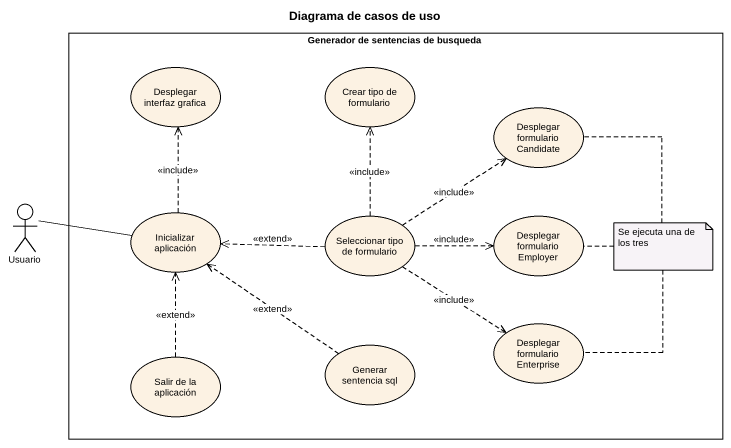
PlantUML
@startuml
title Diagrama de casos de uso
rectangle "Generador de sentencias de busqueda" as Generador_de_sentencias_de {
  usecase "Desplegar interfaz grafica" as Desplegar_interfaz_grafica
  usecase "Crear tipo de formulario" as Crear_tipo_de_formulario
  usecase "Desplegar formulario Candidate" as Desplegar_formulario
  usecase "Inicializar aplicación" as Inicializar_aplicación
  usecase "Seleccionar tipo de formulario" as Seleccionar_tipo_de
  usecase "Desplegar formulario Employer" as Desplegar_formulario_2
  usecase "Generar sentencia sql" as Generar_sentencia_sql
  usecase "Desplegar formulario Enterprise" as Desplegar_formulario_3
  usecase "Salir de la aplicación" as Salir_de_la_aplicación
}
actor Usuario
Usuario -right- Inicializar_aplicación
Inicializar_aplicación .up.> Desplegar_interfaz_grafica : <<include>>
Seleccionar_tipo_de .up.> Crear_tipo_de_formulario : <<include>>
Seleccionar_tipo_de .up.> Desplegar_formulario : <<include>>
Seleccionar_tipo_de .left.> Inicializar_aplicación : <<extend>>
Seleccionar_tipo_de .right.> Desplegar_formulario_2 : <<include>>
Seleccionar_tipo_de ..> Desplegar_formulario_3 : <<include>>
Generar_sentencia_sql .up.> Inicializar_aplicación : <<extend>>
Salir_de_la_aplicación .up.> Inicializar_aplicación : <<extend>>
note as N1
  Se ejecuta una de los tres
end note
N1 .. Desplegar_formulario
N1 .. Desplegar_formulario_2
N1 .. Desplegar_formulario_3
@enduml
